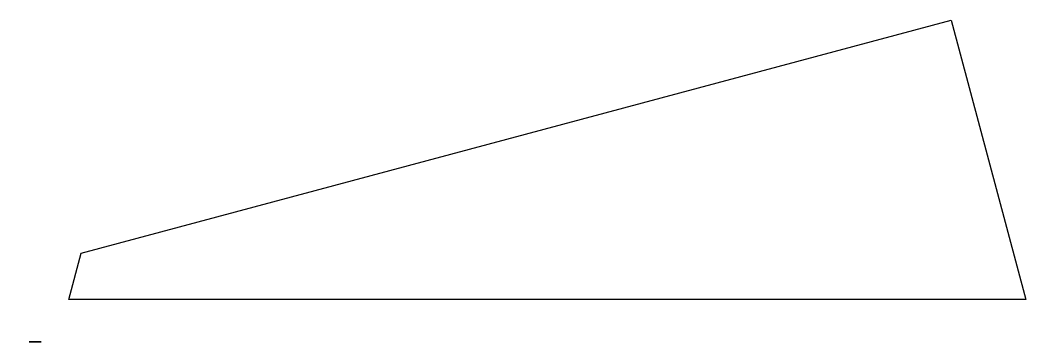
# Model space of a CAD drawing. Extents: x 2 to 239, y 0 to 76.
import ezdxf

# ---------------------------------------------------------------- set-up
doc = ezdxf.new("R2010")
doc.units = 0
doc.layers.get('0').update_dxf_attribs({"linetype": 'CONTINUOUS'})

msp = doc.modelspace()

# ---------------------------------------------------------------- linework, layer by layer
at = {"color": 7}
for points in [[(221.416564, 75.732012), (239.028992, 10.000143), (13.891727, 10.000143), (16.814822, 20.908692), (221.416564, 75.732012)], [(7.37526, -0.000006), (7.37526, -0.000006)]]:
    msp.add_lwpolyline(points, close=True, dxfattribs=at)
msp.add_open_spline([(7.37526, -0.000006), (2.45842, -0.000004), (4.91684, -0.000006), (7.37526, -0.000006)], degree=3, dxfattribs=at)

doc.saveas('drawing.dxf')
